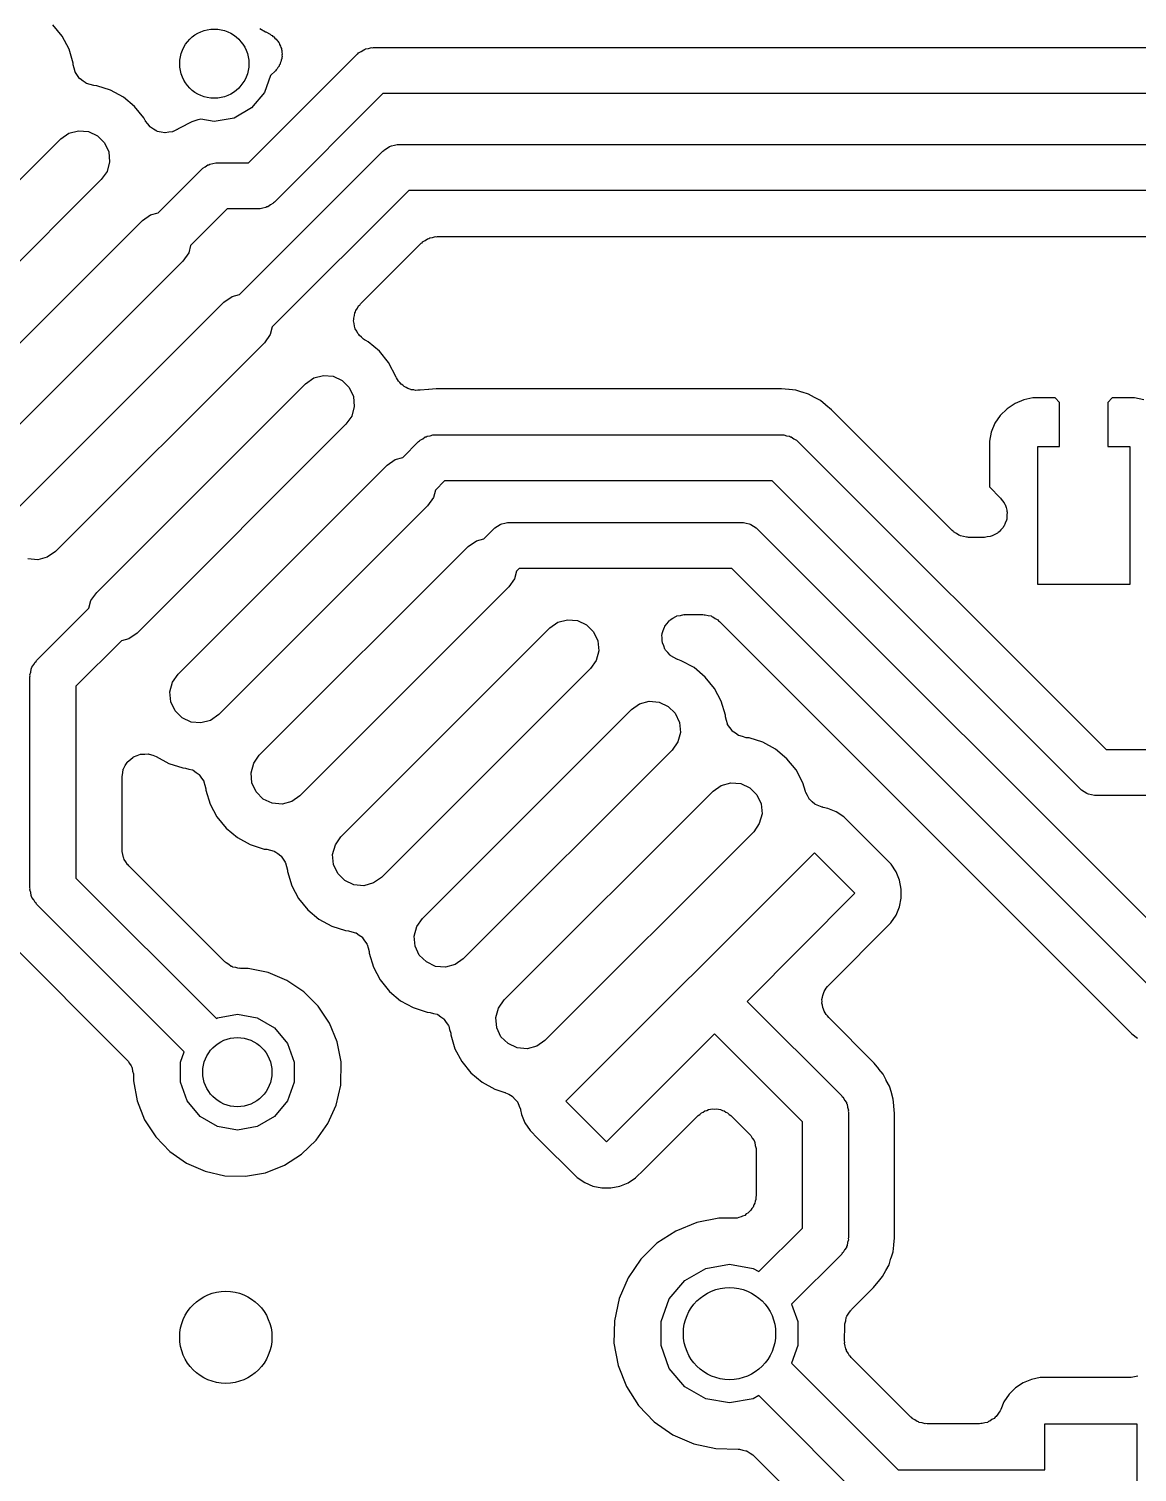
# Model space of a CAD drawing. Extents: x 69.6 to 139.6, y -158 to -61.
# Drawn here: x 110.35 to 115.15, y -103.51 to -97.25 of the extents above; entities that cross this region are included whole.
import ezdxf

# ---------------------------------------------------------------- set-up
doc = ezdxf.new("R2010")
doc.units = 0
doc.header["$MEASUREMENT"] = 0
doc.layers.add('BLACK', color=7, linetype='CONTINUOUS')

msp = doc.modelspace()

# ---------------------------------------------------------------- linework, layer by layer
at = {"layer": 'Black'}
for p, q in [((110.49, -97.2811), (110.45, -97.2319)), ((110.52, -97.337), (110.49, -97.2811)), ((111.347, -97.2481), (111.372, -97.2617)), ((111.372, -97.2617), (111.373, -97.262)), ((111.373, -97.262), (111.373, -97.2622)), ((111.373, -97.2622), (111.392, -97.2727)), ((111.392, -97.2727), (111.396, -97.2761)), ((111.396, -97.2761), (111.401, -97.2784)), ((111.401, -97.2784), (111.404, -97.2815)), ((111.404, -97.2815), (111.408, -97.2837)), ((111.408, -97.2837), (111.413, -97.2896)), ((111.413, -97.2896), (111.419, -97.2944)), ((111.419, -97.2944), (111.422, -97.2991)), ((110.538, -97.3976), (110.52, -97.337)), ((111.422, -97.2991), (111.426, -97.3029)), ((111.426, -97.3029), (111.428, -97.3069)), ((111.428, -97.3069), (111.431, -97.3103)), ((111.431, -97.3103), (111.433, -97.3175)), ((111.433, -97.3175), (111.437, -97.3241)), ((111.437, -97.3241), (111.438, -97.3295)), ((111.438, -97.3295), (111.441, -97.3344)), ((111.441, -97.3344), (111.441, -97.3388)), ((111.441, -97.3388), (111.443, -97.3429)), ((111.443, -97.3429), (111.443, -97.3506)), ((111.443, -97.3506), (111.444, -97.3582)), ((111.769, -97.3593), (111.773, -97.3568)), ((111.773, -97.3568), (111.776, -97.3534)), ((111.776, -97.3534), (111.787, -97.3469)), ((111.787, -97.3469), (111.798, -97.3394)), ((111.798, -97.3394), (111.802, -97.3382)), ((111.802, -97.3382), (111.806, -97.336)), ((111.806, -97.336), (111.819, -97.3338)), ((111.819, -97.3338), (111.831, -97.3304)), ((111.831, -97.3304), (111.836, -97.3308)), ((111.836, -97.3308), (111.84, -97.33)), ((111.84, -97.33), (124.939, -97.33)), ((110.538, -97.4047), (110.538, -97.3976)), ((110.543, -97.4201), (110.538, -97.4047)), ((110.546, -97.4357), (110.543, -97.4201)), ((111.299, -97.83), (111.769, -97.3593)), ((111.426, -97.4162), (111.422, -97.4229)), ((111.431, -97.4103), (111.426, -97.4162)), ((111.432, -97.4061), (111.431, -97.4103)), ((111.435, -97.4025), (111.432, -97.4061)), ((111.436, -97.3973), (111.435, -97.4025)), ((111.439, -97.3925), (111.436, -97.3973)), ((111.44, -97.3849), (111.439, -97.3925)), ((111.443, -97.3777), (111.44, -97.3849)), ((111.444, -97.3582), (111.443, -97.3636)), ((111.443, -97.3636), (111.444, -97.369)), ((111.444, -97.369), (111.443, -97.3732)), ((111.443, -97.3732), (111.443, -97.3777)), ((110.547, -97.4369), (110.546, -97.4357)), ((110.548, -97.4382), (110.547, -97.4369)), ((110.557, -97.4512), (110.548, -97.4382)), ((110.566, -97.4645), (110.557, -97.4512)), ((110.567, -97.4654), (110.566, -97.4645)), ((110.568, -97.4665), (110.567, -97.4654)), ((110.581, -97.4756), (110.568, -97.4665)), ((110.594, -97.4851), (110.581, -97.4756)), ((111.394, -97.4515), (111.367, -97.5255)), ((111.415, -97.431), (111.394, -97.4515)), ((111.418, -97.4265), (111.415, -97.431)), ((111.422, -97.4229), (111.418, -97.4265)), ((110.595, -97.4855), (110.594, -97.4851)), ((110.596, -97.4863), (110.595, -97.4855)), ((110.612, -97.4903), (110.596, -97.4863)), ((110.627, -97.4947), (110.612, -97.4903)), ((110.64, -97.4961), (110.627, -97.4947)), ((110.7, -97.515), (110.64, -97.4961)), ((110.756, -97.5453), (110.7, -97.515)), ((110.804, -97.5858), (110.756, -97.5453)), ((111.367, -97.5255), (111.311, -97.5922)), ((111.881, -97.53), (111.411, -98.0007)), ((124.98, -97.53), (111.881, -97.53)), ((110.844, -97.6349), (110.804, -97.5858)), ((111.311, -97.5922), (111.236, -97.6358)), ((110.85, -97.6469), (110.844, -97.6349)), ((110.851, -97.6479), (110.85, -97.6469)), ((110.851, -97.6491), (110.851, -97.6479)), ((110.862, -97.6616), (110.851, -97.6491)), ((110.872, -97.6744), (110.862, -97.6616)), ((111.025, -97.6663), (110.994, -97.6828)), ((111.026, -97.666), (111.025, -97.6663)), ((111.052, -97.6523), (111.026, -97.6658)), ((111.026, -97.6658), (111.026, -97.666)), ((111.079, -97.6443), (111.052, -97.6523)), ((111.08, -97.6441), (111.079, -97.6443)), ((111.091, -97.6406), (111.08, -97.644)), ((111.08, -97.644), (111.08, -97.6441)), ((111.15, -97.651), (111.091, -97.6406)), ((111.236, -97.6358), (111.15, -97.651)), ((109.578, -98.6326), (110.484, -97.7268)), ((110.484, -97.7268), (110.519, -97.702)), ((110.519, -97.702), (110.561, -97.6908)), ((110.561, -97.6908), (110.604, -97.6946)), ((110.604, -97.6946), (110.643, -97.7129)), ((110.643, -97.7129), (110.674, -97.7434)), ((110.873, -97.675), (110.872, -97.6744)), ((110.873, -97.676), (110.873, -97.675)), ((110.887, -97.6843), (110.873, -97.676)), ((110.901, -97.6929), (110.887, -97.6843)), ((110.902, -97.6932), (110.901, -97.6929)), ((110.903, -97.6938), (110.902, -97.6932)), ((110.919, -97.6968), (110.903, -97.6938)), ((110.935, -97.7002), (110.919, -97.6968)), ((110.936, -97.7001), (110.935, -97.7002)), ((110.937, -97.7003), (110.936, -97.7001)), ((110.953, -97.6977), (110.937, -97.7003)), ((110.969, -97.6955), (110.953, -97.6977)), ((110.97, -97.6949), (110.969, -97.6955)), ((110.972, -97.6947), (110.97, -97.6949)), ((110.986, -97.6869), (110.972, -97.6947)), ((110.988, -97.6859), (110.986, -97.6869)), ((110.99, -97.6851), (110.988, -97.6859)), ((110.992, -97.6841), (110.99, -97.6851)), ((110.994, -97.6828), (110.992, -97.6841)), ((110.674, -97.7434), (110.692, -97.7826)), ((110.692, -97.7826), (110.696, -97.8257)), ((111.26, -98.4009), (111.881, -97.7793)), ((111.881, -97.7793), (111.885, -97.7768)), ((111.885, -97.7768), (111.888, -97.7734)), ((111.888, -97.7734), (111.899, -97.7669)), ((111.899, -97.7669), (111.91, -97.7594)), ((111.91, -97.7594), (111.914, -97.7582)), ((111.914, -97.7582), (111.918, -97.756)), ((111.918, -97.756), (111.931, -97.7538)), ((111.931, -97.7538), (111.943, -97.7504)), ((111.943, -97.7504), (111.948, -97.7508)), ((111.948, -97.7508), (111.952, -97.75)), ((111.952, -97.75), (125.169, -97.75)), ((110.696, -97.8257), (110.685, -97.8674)), ((111.094, -97.8593), (111.097, -97.8568)), ((111.097, -97.8568), (111.1, -97.8534)), ((111.1, -97.8534), (111.111, -97.8469)), ((111.111, -97.8469), (111.122, -97.8394)), ((111.122, -97.8394), (111.126, -97.8382)), ((111.126, -97.8382), (111.13, -97.836)), ((111.13, -97.836), (111.143, -97.8338)), ((111.143, -97.8338), (111.156, -97.8304)), ((111.156, -97.8304), (111.16, -97.8308)), ((111.16, -97.8308), (111.164, -97.83)), ((111.164, -97.83), (111.299, -97.83)), ((110.66, -97.9028), (109.754, -98.8086)), ((110.685, -97.8674), (110.66, -97.9028)), ((110.906, -98.0471), (111.094, -97.8593)), ((111.993, -97.95), (111.401, -98.5423)), ((125.21, -97.95), (111.993, -97.95)), ((111.206, -98.03), (111.047, -98.1885)), ((111.34, -98.03), (111.206, -98.03)), ((111.344, -98.0292), (111.34, -98.03)), ((111.349, -98.0296), (111.344, -98.0292)), ((111.361, -98.0262), (111.349, -98.0296)), ((111.374, -98.024), (111.361, -98.0262)), ((111.378, -98.0218), (111.374, -98.024)), ((111.382, -98.0206), (111.378, -98.0218)), ((111.393, -98.0131), (111.382, -98.0206)), ((111.404, -98.0066), (111.393, -98.0131)), ((111.407, -98.0032), (111.404, -98.0066)), ((111.411, -98.0007), (111.407, -98.0032)), ((109.932, -98.9864), (110.838, -98.0806)), ((110.838, -98.0806), (110.873, -98.0559)), ((110.873, -98.0559), (110.906, -98.0471)), ((112.053, -98.1734), (112.065, -98.1669)), ((112.065, -98.1669), (112.075, -98.1594)), ((112.075, -98.1594), (112.08, -98.1582)), ((112.08, -98.1582), (112.084, -98.156)), ((112.084, -98.156), (112.096, -98.1538)), ((112.096, -98.1538), (112.109, -98.1504)), ((112.109, -98.1504), (112.113, -98.1508)), ((112.113, -98.1508), (112.118, -98.15)), ((112.118, -98.15), (125.205, -98.15)), ((111.039, -98.2212), (111.014, -98.2567)), ((111.047, -98.1885), (111.039, -98.2212)), ((111.784, -98.4425), (112.047, -98.1793)), ((112.047, -98.1793), (112.051, -98.1768)), ((112.051, -98.1768), (112.053, -98.1734)), ((111.014, -98.2567), (110.108, -99.1624)), ((111.192, -98.4345), (111.227, -98.4097)), ((111.227, -98.4097), (111.26, -98.4009)), ((110.286, -99.3402), (111.192, -98.4345)), ((111.758, -98.4931), (111.76, -98.4814)), ((111.76, -98.4814), (111.762, -98.4764)), ((111.762, -98.4764), (111.764, -98.471)), ((111.764, -98.471), (111.771, -98.4613)), ((111.771, -98.4613), (111.776, -98.4509)), ((111.776, -98.4509), (111.781, -98.4471)), ((111.781, -98.4471), (111.784, -98.4425)), ((111.401, -98.5423), (111.392, -98.5751)), ((111.754, -98.5157), (111.755, -98.5101)), ((111.757, -98.5273), (111.754, -98.5157)), ((111.755, -98.5045), (111.758, -98.4931)), ((111.755, -98.5101), (111.755, -98.5045)), ((111.758, -98.5391), (111.757, -98.5273)), ((111.76, -98.5442), (111.758, -98.5391)), ((111.761, -98.5497), (111.76, -98.5442)), ((111.392, -98.5751), (111.368, -98.6105)), ((111.768, -98.5599), (111.761, -98.5497)), ((111.773, -98.5706), (111.768, -98.5599)), ((111.777, -98.5746), (111.773, -98.5706)), ((111.779, -98.5794), (111.777, -98.5746)), ((111.789, -98.5868), (111.779, -98.5794)), ((111.797, -98.5952), (111.789, -98.5868)), ((111.802, -98.5975), (111.797, -98.5952)), ((111.807, -98.6011), (111.802, -98.5975)), ((111.817, -98.6068), (111.807, -98.6011)), ((111.866, -98.6472), (111.817, -98.6068)), ((111.368, -98.6105), (110.462, -99.5162)), ((111.905, -98.6964), (111.866, -98.6472)), ((111.939, -98.7594), (111.905, -98.6964)), ((110.64, -99.694), (111.545, -98.7883)), ((111.545, -98.7883), (111.581, -98.7635)), ((111.581, -98.7635), (111.623, -98.7523)), ((111.623, -98.7523), (111.666, -98.7561)), ((111.666, -98.7561), (111.705, -98.7743)), ((111.705, -98.7743), (111.735, -98.8049)), ((111.94, -98.7627), (111.939, -98.7594)), ((111.945, -98.7696), (111.94, -98.7627)), ((111.949, -98.7773), (111.945, -98.7696)), ((111.955, -98.7834), (111.949, -98.7773)), ((111.96, -98.7906), (111.955, -98.7834)), ((111.968, -98.7953), (111.96, -98.7906)), ((111.974, -98.8012), (111.968, -98.7953)), ((111.735, -98.8049), (111.754, -98.8441)), ((111.754, -98.8441), (111.757, -98.8871)), ((111.982, -98.8047), (111.974, -98.8012)), ((111.989, -98.8096), (111.982, -98.8047)), ((111.998, -98.8116), (111.989, -98.8096)), ((112.002, -98.8134), (111.998, -98.8116)), ((112.004, -98.8145), (112.002, -98.8134)), ((112.005, -98.8145), (112.004, -98.8145)), ((112.006, -98.815), (112.005, -98.8145)), ((112.015, -98.8155), (112.006, -98.815)), ((112.023, -98.8176), (112.015, -98.8155)), ((112.032, -98.8166), (112.023, -98.8176)), ((112.039, -98.8171), (112.032, -98.8166)), ((112.04, -98.817), (112.039, -98.8171)), ((112.041, -98.817), (112.04, -98.8171)), ((112.04, -98.8171), (112.04, -98.817)), ((112.043, -98.8163), (112.041, -98.8169)), ((112.041, -98.8169), (112.041, -98.817)), ((112.079, -98.8132), (112.043, -98.8163)), ((112.08, -98.8131), (112.079, -98.8131)), ((112.079, -98.8131), (112.079, -98.8132)), ((112.112, -98.81), (112.08, -98.8131)), ((113.61, -98.81), (112.112, -98.81)), ((113.641, -98.8135), (113.61, -98.81)), ((113.642, -98.8135), (113.641, -98.8135)), ((113.642, -98.8136), (113.642, -98.8135)), ((113.671, -98.8165), (113.642, -98.8136)), ((113.698, -98.8252), (113.671, -98.8165)), ((113.699, -98.8253), (113.698, -98.8252)), ((113.699, -98.8256), (113.699, -98.8253)), ((113.727, -98.8339), (113.699, -98.8256)), ((113.752, -98.8478), (113.727, -98.8339)), ((113.752, -98.8479), (113.752, -98.8478)), ((113.753, -98.8483), (113.752, -98.8479)), ((113.778, -98.8618), (113.753, -98.8483)), ((114.66, -98.8583), (114.622, -98.874)), ((114.7, -98.8503), (114.66, -98.8583)), ((114.796, -98.8503), (114.7, -98.8503)), ((114.815, -98.8692), (114.796, -98.8503)), ((115.044, -98.8503), (115.025, -98.8692)), ((115.14, -98.8503), (115.044, -98.8503)), ((115.181, -98.8583), (115.14, -98.8503)), ((111.757, -98.8871), (111.746, -98.9289)), ((113.8, -98.8803), (113.778, -98.8618)), ((113.8, -98.8805), (113.8, -98.8803)), ((113.801, -98.881), (113.8, -98.8805)), ((113.826, -98.9013), (113.801, -98.881)), ((114.35, -99.4257), (113.826, -98.9013)), ((114.588, -98.8968), (114.558, -98.9258)), ((114.622, -98.874), (114.588, -98.8968)), ((114.815, -99.0603), (114.815, -98.8692)), ((115.025, -98.8692), (115.025, -99.0603)), ((111.721, -98.9643), (110.816, -99.87)), ((111.746, -98.9289), (111.721, -98.9643)), ((114.535, -98.9599), (114.519, -98.9979)), ((114.558, -98.9258), (114.535, -98.9599)), ((111.967, -99.1087), (112.036, -99.0393)), ((112.036, -99.0393), (112.04, -99.0368)), ((112.04, -99.0368), (112.043, -99.0334)), ((112.043, -99.0334), (112.054, -99.0269)), ((112.054, -99.0269), (112.065, -99.0194)), ((112.065, -99.0194), (112.069, -99.0182)), ((112.069, -99.0182), (112.073, -99.016)), ((112.073, -99.016), (112.086, -99.0138)), ((112.086, -99.0138), (112.098, -99.0104)), ((112.098, -99.0104), (112.103, -99.0108)), ((112.103, -99.0108), (112.107, -99.01)), ((112.107, -99.01), (113.61, -99.01)), ((113.61, -99.01), (113.614, -99.0108)), ((113.614, -99.0108), (113.619, -99.0104)), ((113.619, -99.0104), (113.631, -99.0138)), ((113.631, -99.0138), (113.644, -99.016)), ((113.644, -99.016), (113.648, -99.0182)), ((113.648, -99.0182), (113.652, -99.0194)), ((113.652, -99.0194), (113.663, -99.0269)), ((113.663, -99.0269), (113.674, -99.0334)), ((113.674, -99.0334), (113.677, -99.0368)), ((113.677, -99.0368), (113.681, -99.0393)), ((113.681, -99.0393), (115.017, -100.375)), ((114.519, -98.9979), (114.511, -99.0382)), ((114.511, -99.0382), (114.511, -99.0888)), ((111.935, -99.1173), (111.967, -99.1087)), ((114.511, -99.0888), (114.511, -99.236)), ((114.721, -99.6597), (114.721, -99.0603)), ((114.721, -99.0603), (114.815, -99.0603)), ((115.025, -99.0603), (115.12, -99.0603)), ((115.12, -99.0603), (115.12, -99.6597)), ((110.993, -100.048), (111.899, -99.1421)), ((111.899, -99.1421), (111.935, -99.1173)), ((112.148, -99.21), (112.109, -99.2495)), ((113.569, -99.21), (112.148, -99.21)), ((114.905, -100.546), (113.569, -99.21)), ((114.511, -99.236), (114.559, -99.2843)), ((112.1, -99.2827), (112.075, -99.3181)), ((112.109, -99.2495), (112.1, -99.2827)), ((114.559, -99.2843), (114.567, -99.295)), ((114.567, -99.295), (114.575, -99.305)), ((112.075, -99.3181), (111.169, -100.224)), ((114.575, -99.305), (114.577, -99.3091)), ((114.577, -99.3091), (114.579, -99.3127)), ((114.579, -99.3127), (114.583, -99.3254)), ((114.583, -99.3254), (114.587, -99.3376)), ((114.587, -99.3376), (114.587, -99.342)), ((114.587, -99.342), (114.588, -99.3463)), ((114.588, -99.3463), (114.587, -99.3593)), ((114.587, -99.3593), (114.587, -99.3724)), ((112.319, -99.4607), (112.36, -99.4193)), ((112.36, -99.4193), (112.364, -99.4168)), ((112.364, -99.4168), (112.367, -99.4134)), ((112.367, -99.4134), (112.378, -99.4069)), ((112.378, -99.4069), (112.389, -99.3994)), ((112.389, -99.3994), (112.393, -99.3982)), ((112.393, -99.3982), (112.397, -99.396)), ((112.397, -99.396), (112.41, -99.3938)), ((112.41, -99.3938), (112.422, -99.3904)), ((112.422, -99.3904), (112.427, -99.3908)), ((112.427, -99.3908), (112.431, -99.39)), ((112.431, -99.39), (113.435, -99.39)), ((113.435, -99.39), (113.439, -99.3908)), ((113.439, -99.3908), (113.444, -99.3904)), ((113.444, -99.3904), (113.456, -99.3938)), ((113.456, -99.3938), (113.469, -99.396)), ((113.469, -99.396), (113.473, -99.3982)), ((113.473, -99.3982), (113.477, -99.3994)), ((113.477, -99.3994), (113.488, -99.4069)), ((113.488, -99.4069), (113.499, -99.4134)), ((113.499, -99.4134), (113.502, -99.4168)), ((113.502, -99.4168), (113.506, -99.4193)), ((113.506, -99.4193), (115.386, -101.3)), ((114.561, -99.4216), (114.553, -99.4316)), ((114.57, -99.4124), (114.561, -99.4216)), ((114.572, -99.4084), (114.57, -99.4124)), ((114.575, -99.405), (114.572, -99.4084)), ((114.58, -99.3927), (114.575, -99.405)), ((114.585, -99.3809), (114.58, -99.3927)), ((114.586, -99.3765), (114.585, -99.3809)), ((114.587, -99.3724), (114.586, -99.3765)), ((112.251, -99.4941), (112.287, -99.4693)), ((112.287, -99.4693), (112.319, -99.4607)), ((114.354, -99.4282), (114.35, -99.4257)), ((114.356, -99.4316), (114.354, -99.4282)), ((114.368, -99.4381), (114.356, -99.4316)), ((114.378, -99.4456), (114.368, -99.4381)), ((114.383, -99.4468), (114.378, -99.4456)), ((114.386, -99.449), (114.383, -99.4468)), ((114.399, -99.4512), (114.386, -99.449)), ((114.412, -99.4546), (114.399, -99.4512)), ((114.416, -99.4542), (114.412, -99.4546)), ((114.421, -99.455), (114.416, -99.4542)), ((114.489, -99.455), (114.421, -99.455)), ((114.501, -99.4527), (114.489, -99.455)), ((114.514, -99.4516), (114.501, -99.4527)), ((114.518, -99.4497), (114.514, -99.4516)), ((114.523, -99.449), (114.518, -99.4497)), ((114.534, -99.4424), (114.523, -99.449)), ((114.546, -99.4369), (114.534, -99.4424)), ((114.549, -99.4338), (114.546, -99.4369)), ((114.553, -99.4316), (114.549, -99.4338)), ((110.385, -99.5522), (110.342, -99.5484)), ((110.426, -99.541), (110.385, -99.5522)), ((110.462, -99.5162), (110.426, -99.541)), ((111.345, -100.4), (112.251, -99.4941)), ((112.461, -99.6015), (112.452, -99.6347)), ((112.472, -99.59), (112.461, -99.6015)), ((113.394, -99.59), (112.472, -99.59)), ((115.274, -101.471), (113.394, -99.59)), ((112.427, -99.6701), (111.521, -100.576)), ((112.452, -99.6347), (112.427, -99.6701)), ((115.12, -99.6597), (114.721, -99.6597)), ((110.606, -99.7627), (110.615, -99.7294)), ((110.615, -99.7294), (110.64, -99.694)), ((110.379, -99.9893), (110.606, -99.7627)), ((113.139, -99.8058), (113.152, -99.7977)), ((113.152, -99.7977), (113.154, -99.7972)), ((113.154, -99.7972), (113.156, -99.796)), ((113.156, -99.796), (113.171, -99.7934)), ((113.171, -99.7934), (113.186, -99.7901)), ((113.186, -99.7901), (113.188, -99.7904)), ((113.188, -99.7904), (113.19, -99.79)), ((113.19, -99.79), (113.269, -99.79)), ((113.269, -99.79), (113.274, -99.7908)), ((113.274, -99.7908), (113.278, -99.7904)), ((113.278, -99.7904), (113.291, -99.7938)), ((113.291, -99.7938), (113.304, -99.796)), ((113.304, -99.796), (113.307, -99.7982)), ((113.307, -99.7982), (113.312, -99.7994)), ((113.312, -99.7994), (113.322, -99.8069)), ((111.699, -100.754), (112.605, -99.848)), ((112.605, -99.848), (112.64, -99.8232)), ((112.64, -99.8232), (112.682, -99.812)), ((112.682, -99.812), (112.725, -99.8157)), ((112.725, -99.8157), (112.764, -99.834)), ((112.764, -99.834), (112.795, -99.8646)), ((113.092, -99.8726), (113.097, -99.8584)), ((113.097, -99.8584), (113.102, -99.844)), ((113.102, -99.844), (113.103, -99.8422)), ((113.103, -99.8422), (113.104, -99.84)), ((113.104, -99.84), (113.113, -99.8284)), ((113.113, -99.8284), (113.123, -99.8164)), ((113.123, -99.8164), (113.125, -99.8152)), ((113.125, -99.8152), (113.126, -99.8134)), ((113.126, -99.8134), (113.139, -99.8058)), ((113.322, -99.8069), (113.334, -99.8134)), ((113.334, -99.8134), (113.336, -99.8168)), ((113.336, -99.8168), (113.34, -99.8193)), ((113.34, -99.8193), (115.129, -101.609)), ((110.748, -99.9035), (110.55, -100.101)), ((110.78, -99.8948), (110.748, -99.9035)), ((110.816, -99.87), (110.78, -99.8948)), ((112.795, -99.8646), (112.813, -99.9038)), ((112.813, -99.9038), (112.817, -99.9468)), ((113.091, -99.8771), (113.092, -99.8749)), ((113.092, -99.8922), (113.091, -99.8771)), ((113.092, -99.8749), (113.092, -99.8726)), ((113.092, -99.9074), (113.092, -99.8922)), ((113.093, -99.9095), (113.092, -99.9074)), ((113.093, -99.9118), (113.093, -99.9095)), ((113.099, -99.9258), (113.093, -99.9118)), ((112.817, -99.9468), (112.806, -99.9886)), ((113.104, -99.94), (113.099, -99.9258)), ((113.105, -99.9418), (113.104, -99.94)), ((113.106, -99.9439), (113.105, -99.9418)), ((113.116, -99.955), (113.106, -99.9439)), ((113.126, -99.9666), (113.116, -99.955)), ((113.128, -99.9678), (113.126, -99.9666)), ((113.13, -99.9694), (113.128, -99.9678)), ((113.143, -99.9764), (113.13, -99.9694)), ((113.156, -99.984), (113.143, -99.9764)), ((113.158, -99.9844), (113.156, -99.984)), ((113.16, -99.9854), (113.158, -99.9844)), ((113.175, -99.99), (113.16, -99.9854)), ((110.35, -100.051), (110.354, -100.039)), ((110.354, -100.039), (110.356, -100.026)), ((110.356, -100.026), (110.358, -100.022)), ((110.358, -100.022), (110.359, -100.018)), ((110.359, -100.018), (110.367, -100.007)), ((110.367, -100.007), (110.373, -99.9957)), ((110.373, -99.9957), (110.377, -99.9929)), ((110.377, -99.9929), (110.379, -99.9893)), ((110.969, -100.083), (110.993, -100.048)), ((112.781, -100.024), (111.875, -100.93)), ((112.806, -99.9886), (112.781, -100.024)), ((113.231, -100.02), (113.175, -99.99)), ((113.279, -100.061), (113.231, -100.02)), ((110.351, -100.056), (110.35, -100.051)), ((110.35, -100.06), (110.351, -100.056)), ((110.35, -100.975), (110.35, -100.06)), ((110.55, -100.101), (110.55, -100.934)), ((110.957, -100.125), (110.969, -100.083)), ((113.319, -100.11), (113.279, -100.061)), ((113.348, -100.166), (113.319, -100.11)), ((110.961, -100.168), (110.957, -100.125)), ((110.98, -100.207), (110.961, -100.168)), ((112.994, -100.177), (113.036, -100.166)), ((113.036, -100.166), (113.079, -100.17)), ((113.079, -100.17), (113.118, -100.188)), ((113.366, -100.226), (113.348, -100.166)), ((111.01, -100.238), (110.98, -100.207)), ((111.169, -100.224), (111.134, -100.249)), ((112.053, -101.108), (112.959, -100.202)), ((112.959, -100.202), (112.994, -100.177)), ((113.118, -100.188), (113.149, -100.218)), ((113.149, -100.218), (113.167, -100.258)), ((113.367, -100.234), (113.366, -100.226)), ((113.371, -100.249), (113.367, -100.234)), ((111.049, -100.256), (111.01, -100.238)), ((111.092, -100.26), (111.049, -100.256)), ((111.134, -100.249), (111.092, -100.26)), ((113.167, -100.258), (113.171, -100.301)), ((113.375, -100.264), (113.371, -100.249)), ((113.376, -100.266), (113.375, -100.264)), ((113.376, -100.267), (113.376, -100.266)), ((113.386, -100.28), (113.376, -100.267)), ((113.395, -100.293), (113.386, -100.28)), ((113.396, -100.294), (113.395, -100.293)), ((113.396, -100.295), (113.396, -100.294)), ((113.41, -100.304), (113.396, -100.295)), ((113.16, -100.342), (113.135, -100.378)), ((113.171, -100.301), (113.16, -100.342)), ((113.423, -100.314), (113.41, -100.304)), ((113.424, -100.314), (113.423, -100.314)), ((113.425, -100.315), (113.424, -100.314)), ((113.441, -100.319), (113.425, -100.315)), ((113.456, -100.324), (113.441, -100.319)), ((113.469, -100.325), (113.456, -100.324)), ((113.529, -100.344), (113.469, -100.325)), ((113.584, -100.374), (113.529, -100.344)), ((110.773, -100.429), (110.786, -100.419)), ((110.786, -100.419), (110.798, -100.408)), ((110.798, -100.408), (110.799, -100.407)), ((110.799, -100.407), (110.8, -100.407)), ((110.8, -100.407), (110.815, -100.401)), ((110.815, -100.401), (110.83, -100.395)), ((110.83, -100.395), (110.831, -100.395)), ((110.831, -100.395), (110.833, -100.395)), ((110.833, -100.395), (110.849, -100.395)), ((110.849, -100.395), (110.865, -100.394)), ((110.865, -100.394), (110.866, -100.395)), ((110.866, -100.395), (110.867, -100.395)), ((110.867, -100.395), (110.883, -100.4)), ((110.883, -100.4), (110.898, -100.405)), ((110.898, -100.405), (110.953, -100.436)), ((111.321, -100.435), (111.345, -100.4)), ((113.135, -100.378), (112.229, -101.284)), ((113.633, -100.415), (113.584, -100.374)), ((113.673, -100.464), (113.633, -100.415)), ((115.017, -100.375), (115.376, -100.375)), ((110.75, -100.493), (110.753, -100.477)), ((110.753, -100.477), (110.755, -100.461)), ((110.755, -100.461), (110.756, -100.46)), ((110.756, -100.459), (110.764, -100.445)), ((110.756, -100.46), (110.756, -100.459)), ((110.764, -100.445), (110.772, -100.431)), ((110.772, -100.431), (110.773, -100.43)), ((110.773, -100.43), (110.773, -100.429)), ((110.953, -100.436), (111.014, -100.455)), ((111.014, -100.455), (111.025, -100.456)), ((111.025, -100.456), (111.04, -100.46)), ((111.04, -100.46), (111.055, -100.464)), ((111.055, -100.464), (111.057, -100.465)), ((111.057, -100.465), (111.058, -100.465)), ((111.058, -100.465), (111.071, -100.475)), ((111.071, -100.475), (111.084, -100.484)), ((111.084, -100.484), (111.085, -100.485)), ((111.085, -100.485), (111.086, -100.486)), ((111.086, -100.486), (111.095, -100.499)), ((111.31, -100.477), (111.321, -100.435)), ((111.313, -100.52), (111.31, -100.477)), ((113.702, -100.52), (113.673, -100.464)), ((110.75, -100.809), (110.75, -100.493)), ((111.095, -100.499), (111.104, -100.512)), ((111.104, -100.512), (111.105, -100.514)), ((111.105, -100.514), (111.105, -100.515)), ((111.105, -100.515), (111.109, -100.53)), ((111.109, -100.53), (111.113, -100.546)), ((111.113, -100.546), (111.114, -100.551)), ((111.332, -100.559), (111.313, -100.52)), ((113.313, -100.556), (113.348, -100.531)), ((113.348, -100.531), (113.39, -100.52)), ((113.39, -100.52), (113.433, -100.523)), ((113.433, -100.523), (113.472, -100.542)), ((113.472, -100.542), (113.503, -100.572)), ((113.714, -100.557), (113.702, -100.52)), ((114.908, -100.549), (114.905, -100.546)), ((114.911, -100.552), (114.908, -100.549)), ((111.114, -100.551), (111.132, -100.612)), ((111.132, -100.612), (111.161, -100.668)), ((111.362, -100.59), (111.332, -100.559)), ((111.401, -100.608), (111.362, -100.59)), ((111.444, -100.612), (111.401, -100.608)), ((111.486, -100.601), (111.444, -100.612)), ((111.521, -100.576), (111.486, -100.601)), ((112.407, -101.461), (113.313, -100.556)), ((113.503, -100.572), (113.521, -100.611)), ((113.521, -100.611), (113.525, -100.654)), ((113.714, -100.559), (113.714, -100.557)), ((113.715, -100.561), (113.714, -100.559)), ((113.722, -100.575), (113.715, -100.561)), ((113.729, -100.589), (113.722, -100.575)), ((113.73, -100.59), (113.729, -100.589)), ((113.731, -100.591), (113.73, -100.59)), ((113.743, -100.602), (113.731, -100.591)), ((113.754, -100.612), (113.743, -100.602)), ((113.756, -100.613), (113.754, -100.612)), ((113.757, -100.614), (113.756, -100.613)), ((114.922, -100.559), (114.911, -100.552)), ((114.933, -100.566), (114.922, -100.559)), ((114.937, -100.567), (114.933, -100.566)), ((114.941, -100.569), (114.937, -100.567)), ((114.954, -100.572), (114.941, -100.569)), ((114.967, -100.575), (114.954, -100.572)), ((114.971, -100.575), (114.967, -100.575)), ((114.975, -100.575), (114.971, -100.575)), ((115.376, -100.575), (114.975, -100.575)), ((111.161, -100.668), (111.201, -100.717)), ((113.525, -100.654), (113.513, -100.696)), ((113.772, -100.62), (113.757, -100.614)), ((113.786, -100.626), (113.772, -100.62)), ((113.788, -100.626), (113.786, -100.626)), ((113.79, -100.627), (113.788, -100.626)), ((113.811, -100.631), (113.79, -100.627)), ((113.847, -100.646), (113.811, -100.631)), ((113.88, -100.668), (113.847, -100.646)), ((114.05, -100.838), (113.88, -100.668)), ((111.201, -100.717), (111.25, -100.757)), ((113.489, -100.732), (112.583, -101.637)), ((113.513, -100.696), (113.489, -100.732)), ((111.25, -100.757), (111.305, -100.788)), ((111.305, -100.788), (111.366, -100.807)), ((111.663, -100.831), (111.675, -100.789)), ((111.675, -100.789), (111.699, -100.754)), ((110.751, -100.814), (110.75, -100.809)), ((110.75, -100.818), (110.751, -100.814)), ((110.754, -100.831), (110.75, -100.818)), ((110.756, -100.844), (110.754, -100.831)), ((110.758, -100.847), (110.756, -100.844)), ((110.759, -100.852), (110.758, -100.847)), ((110.767, -100.862), (110.759, -100.852)), ((110.773, -100.874), (110.767, -100.862)), ((111.366, -100.807), (111.378, -100.808)), ((111.378, -100.808), (111.394, -100.812)), ((111.394, -100.812), (111.409, -100.816)), ((111.409, -100.816), (111.41, -100.817)), ((111.41, -100.817), (111.412, -100.818)), ((111.412, -100.818), (111.425, -100.827)), ((111.425, -100.827), (111.438, -100.836)), ((111.438, -100.836), (111.439, -100.837)), ((111.439, -100.837), (111.44, -100.838)), ((111.44, -100.838), (111.449, -100.851)), ((111.449, -100.851), (111.458, -100.864)), ((111.667, -100.874), (111.663, -100.831)), ((112.675, -101.901), (113.752, -100.823)), ((113.752, -100.823), (113.928, -100.999)), ((114.085, -100.873), (114.05, -100.838)), ((110.777, -100.876), (110.773, -100.874)), ((110.779, -100.88), (110.777, -100.876)), ((111.195, -101.296), (110.779, -100.88)), ((111.458, -100.864), (111.458, -100.866)), ((111.458, -100.866), (111.459, -100.867)), ((111.459, -100.867), (111.463, -100.883)), ((111.463, -100.883), (111.467, -100.898)), ((111.467, -100.898), (111.468, -100.905)), ((111.468, -100.905), (111.486, -100.966)), ((111.685, -100.913), (111.667, -100.874)), ((111.716, -100.944), (111.685, -100.913)), ((114.106, -100.906), (114.085, -100.873)), ((114.121, -100.942), (114.106, -100.906)), ((110.351, -100.979), (110.35, -100.975)), ((110.35, -100.984), (110.351, -100.979)), ((110.354, -100.996), (110.35, -100.984)), ((110.55, -100.934), (111.159, -101.542)), ((111.486, -100.966), (111.515, -101.022)), ((111.755, -100.962), (111.716, -100.944)), ((111.798, -100.966), (111.755, -100.962)), ((111.84, -100.954), (111.798, -100.966)), ((111.875, -100.93), (111.84, -100.954)), ((114.129, -100.981), (114.121, -100.942)), ((114.128, -101.02), (114.129, -100.981)), ((110.356, -101.009), (110.354, -100.996)), ((110.358, -101.013), (110.356, -101.009)), ((110.359, -101.017), (110.358, -101.013)), ((110.367, -101.028), (110.359, -101.017)), ((110.373, -101.039), (110.367, -101.028)), ((110.377, -101.042), (110.373, -101.039)), ((110.379, -101.046), (110.377, -101.042)), ((111.019, -101.686), (110.379, -101.046)), ((111.515, -101.022), (111.555, -101.071)), ((113.928, -100.999), (113.46, -101.468)), ((114.121, -101.058), (114.128, -101.02)), ((111.555, -101.071), (111.604, -101.111)), ((111.604, -101.111), (111.659, -101.141)), ((112.028, -101.143), (112.053, -101.108)), ((114.084, -101.127), (114.106, -101.094)), ((114.106, -101.094), (114.121, -101.058)), ((111.659, -101.141), (111.719, -101.16)), ((111.719, -101.16), (111.732, -101.162)), ((111.732, -101.162), (111.747, -101.166)), ((111.747, -101.166), (111.763, -101.17)), ((111.763, -101.17), (111.764, -101.171)), ((111.764, -101.171), (111.765, -101.171)), ((111.765, -101.171), (111.778, -101.181)), ((112.017, -101.185), (112.028, -101.143)), ((113.814, -101.397), (114.084, -101.127)), ((110.238, -101.187), (110.77, -101.72)), ((111.778, -101.181), (111.792, -101.19)), ((111.792, -101.19), (111.792, -101.191)), ((111.792, -101.191), (111.793, -101.192)), ((111.793, -101.192), (111.802, -101.205)), ((111.802, -101.205), (111.812, -101.218)), ((111.812, -101.218), (111.812, -101.22)), ((111.812, -101.22), (111.813, -101.221)), ((111.813, -101.221), (111.817, -101.236)), ((111.817, -101.236), (111.821, -101.252)), ((112.021, -101.228), (112.017, -101.185)), ((112.039, -101.267), (112.021, -101.228)), ((111.198, -101.298), (111.195, -101.296)), ((111.201, -101.301), (111.198, -101.298)), ((111.213, -101.308), (111.201, -101.301)), ((111.821, -101.252), (111.822, -101.259)), ((111.822, -101.259), (111.84, -101.32)), ((112.07, -101.297), (112.039, -101.267)), ((112.109, -101.316), (112.07, -101.297)), ((112.229, -101.284), (112.194, -101.308)), ((111.223, -101.316), (111.213, -101.308)), ((111.227, -101.317), (111.223, -101.316)), ((111.231, -101.319), (111.227, -101.317)), ((111.244, -101.321), (111.231, -101.319)), ((111.257, -101.325), (111.244, -101.321)), ((111.261, -101.324), (111.257, -101.325)), ((111.265, -101.325), (111.261, -101.324)), ((111.297, -101.325), (111.265, -101.325)), ((111.384, -101.343), (111.297, -101.325)), ((111.465, -101.377), (111.384, -101.343)), ((111.84, -101.32), (111.869, -101.375)), ((112.152, -101.32), (112.109, -101.316)), ((112.194, -101.308), (112.152, -101.32)), ((111.538, -101.427), (111.465, -101.377)), ((111.6, -101.489), (111.538, -101.427)), ((111.869, -101.375), (111.909, -101.425)), ((111.909, -101.425), (111.957, -101.465)), ((113.792, -101.434), (113.794, -101.425)), ((113.794, -101.425), (113.799, -101.418)), ((113.799, -101.418), (113.803, -101.41)), ((113.803, -101.41), (113.809, -101.404)), ((113.809, -101.404), (113.814, -101.397)), ((111.649, -101.563), (111.6, -101.489)), ((111.957, -101.465), (112.013, -101.495)), ((112.382, -101.497), (112.407, -101.461)), ((113.46, -101.468), (113.871, -101.878)), ((113.785, -101.459), (113.787, -101.45)), ((113.786, -101.468), (113.785, -101.459)), ((113.785, -101.476), (113.786, -101.468)), ((113.787, -101.485), (113.785, -101.476)), ((113.787, -101.45), (113.788, -101.442)), ((113.788, -101.494), (113.787, -101.485)), ((113.788, -101.442), (113.792, -101.434)), ((111.159, -101.542), (111.164, -101.539)), ((111.164, -101.539), (111.25, -101.524)), ((111.25, -101.524), (111.336, -101.539)), ((111.336, -101.539), (111.411, -101.583)), ((112.013, -101.495), (112.073, -101.514)), ((112.073, -101.514), (112.086, -101.516)), ((112.086, -101.516), (112.101, -101.52)), ((112.101, -101.52), (112.117, -101.524)), ((112.117, -101.524), (112.118, -101.525)), ((112.118, -101.525), (112.119, -101.525)), ((112.119, -101.525), (112.132, -101.535)), ((112.132, -101.535), (112.145, -101.544)), ((112.145, -101.544), (112.146, -101.545)), ((112.146, -101.545), (112.147, -101.546)), ((112.147, -101.546), (112.156, -101.559)), ((112.371, -101.538), (112.382, -101.497)), ((112.375, -101.582), (112.371, -101.538)), ((113.792, -101.501), (113.788, -101.494)), ((113.794, -101.51), (113.792, -101.501)), ((113.799, -101.517), (113.794, -101.51)), ((113.803, -101.525), (113.799, -101.517)), ((113.809, -101.531), (113.803, -101.525)), ((113.814, -101.538), (113.809, -101.531)), ((114.012, -101.736), (113.814, -101.538)), ((111.411, -101.583), (111.467, -101.65)), ((111.683, -101.644), (111.649, -101.563)), ((112.156, -101.559), (112.165, -101.572)), ((112.165, -101.572), (112.166, -101.573)), ((112.166, -101.573), (112.167, -101.575)), ((112.167, -101.575), (112.17, -101.59)), ((112.17, -101.59), (112.175, -101.606)), ((112.175, -101.606), (112.175, -101.613)), ((112.175, -101.613), (112.193, -101.673)), ((112.393, -101.621), (112.375, -101.582)), ((113.319, -101.609), (112.851, -102.077)), ((113.7, -101.99), (113.319, -101.609)), ((115.129, -101.609), (115.153, -101.628)), ((111.467, -101.65), (111.497, -101.731)), ((111.7, -101.73), (111.683, -101.644)), ((112.193, -101.673), (112.223, -101.729)), ((112.424, -101.651), (112.393, -101.621)), ((112.463, -101.67), (112.424, -101.651)), ((112.506, -101.673), (112.463, -101.67)), ((112.548, -101.662), (112.506, -101.673)), ((112.583, -101.637), (112.548, -101.662)), ((110.77, -101.72), (110.773, -101.724)), ((110.773, -101.724), (110.777, -101.727)), ((110.777, -101.727), (110.783, -101.738)), ((110.783, -101.738), (110.79, -101.748)), ((111.003, -101.731), (111.019, -101.686)), ((111.003, -101.819), (111.003, -101.731)), ((111.497, -101.731), (111.497, -101.819)), ((111.698, -101.832), (111.7, -101.73)), ((112.223, -101.729), (112.263, -101.778)), ((114.032, -101.761), (114.012, -101.736)), ((110.79, -101.748), (110.792, -101.753)), ((110.792, -101.753), (110.794, -101.758)), ((110.794, -101.758), (110.796, -101.77)), ((110.796, -101.77), (110.799, -101.782)), ((110.799, -101.782), (110.799, -101.787)), ((110.799, -101.787), (110.8, -101.792)), ((110.8, -101.792), (110.799, -101.813)), ((112.263, -101.778), (112.311, -101.819)), ((114.032, -101.762), (114.032, -101.761)), ((114.032, -101.761), (114.032, -101.761)), ((114.05, -101.784), (114.032, -101.762)), ((114.064, -101.81), (114.05, -101.784)), ((110.799, -101.813), (110.815, -101.9)), ((111.033, -101.9), (111.003, -101.819)), ((111.497, -101.819), (111.467, -101.9)), ((111.679, -101.918), (111.698, -101.832)), ((112.311, -101.819), (112.367, -101.849)), ((112.367, -101.849), (112.41, -101.863)), ((112.41, -101.863), (112.411, -101.863)), ((112.411, -101.863), (112.413, -101.864)), ((112.413, -101.864), (112.427, -101.871)), ((114.064, -101.811), (114.064, -101.81)), ((114.064, -101.81), (114.064, -101.81)), ((114.078, -101.836), (114.064, -101.811)), ((114.086, -101.863), (114.078, -101.836)), ((114.086, -101.864), (114.086, -101.863)), ((114.094, -101.892), (114.086, -101.864)), ((114.086, -101.864), (114.086, -101.864)), ((110.815, -101.9), (110.848, -101.982)), ((111.089, -101.967), (111.033, -101.9)), ((111.467, -101.9), (111.411, -101.967)), ((111.643, -101.998), (111.679, -101.918)), ((112.427, -101.871), (112.441, -101.879)), ((112.441, -101.879), (112.442, -101.88)), ((112.442, -101.88), (112.443, -101.88)), ((112.443, -101.88), (112.454, -101.893)), ((112.454, -101.893), (112.465, -101.904)), ((112.465, -101.904), (112.465, -101.906)), ((112.465, -101.906), (112.466, -101.907)), ((112.466, -101.907), (112.472, -101.922)), ((112.472, -101.922), (112.478, -101.936)), ((112.851, -102.077), (112.675, -101.901)), ((113.871, -101.878), (113.873, -101.882)), ((113.873, -101.882), (113.877, -101.884)), ((113.877, -101.884), (113.883, -101.896)), ((113.883, -101.896), (113.891, -101.906)), ((113.891, -101.906), (113.892, -101.911)), ((113.892, -101.911), (113.894, -101.914)), ((113.894, -101.914), (113.896, -101.927)), ((113.896, -101.927), (113.9, -101.94)), ((114.097, -101.92), (114.094, -101.892)), ((114.097, -101.921), (114.097, -101.92)), ((114.097, -101.922), (114.097, -101.921)), ((114.1, -101.954), (114.097, -101.922)), ((110.848, -101.982), (110.896, -102.056)), ((111.164, -102.011), (111.089, -101.967)), ((111.411, -101.967), (111.336, -102.011)), ((112.478, -101.936), (112.478, -101.938)), ((112.478, -101.938), (112.478, -101.939)), ((112.478, -101.939), (112.482, -101.959)), ((112.482, -101.959), (112.497, -101.995)), ((113.012, -102.199), (113.248, -101.963)), ((113.248, -101.963), (113.256, -101.958)), ((113.256, -101.958), (113.262, -101.951)), ((113.262, -101.951), (113.27, -101.948)), ((113.27, -101.948), (113.277, -101.943)), ((113.277, -101.943), (113.285, -101.941)), ((113.285, -101.941), (113.293, -101.937)), ((113.293, -101.937), (113.302, -101.936)), ((113.302, -101.936), (113.31, -101.934)), ((113.31, -101.934), (113.319, -101.935)), ((113.319, -101.935), (113.328, -101.934)), ((113.328, -101.934), (113.336, -101.936)), ((113.336, -101.936), (113.345, -101.937)), ((113.345, -101.937), (113.353, -101.941)), ((113.353, -101.941), (113.361, -101.943)), ((113.361, -101.943), (113.368, -101.948)), ((113.368, -101.948), (113.376, -101.951)), ((113.376, -101.951), (113.383, -101.958)), ((113.383, -101.958), (113.39, -101.963)), ((113.39, -101.963), (113.471, -102.044)), ((113.7, -102.452), (113.7, -101.99)), ((113.9, -101.94), (113.899, -101.944)), ((113.899, -101.944), (113.9, -101.949)), ((113.9, -101.949), (113.9, -102.493)), ((114.1, -102.493), (114.1, -101.954)), ((111.25, -102.026), (111.164, -102.011)), ((111.336, -102.011), (111.25, -102.026)), ((111.592, -102.07), (111.643, -101.998)), ((112.497, -101.995), (112.519, -102.028)), ((112.519, -102.028), (112.553, -102.062)), ((113.471, -102.044), (113.473, -102.047)), ((113.473, -102.047), (113.477, -102.05)), ((113.477, -102.05), (113.483, -102.061)), ((110.896, -102.056), (110.957, -102.119)), ((111.528, -102.131), (111.592, -102.07)), ((112.553, -102.062), (112.723, -102.232)), ((113.483, -102.061), (113.491, -102.072)), ((113.491, -102.072), (113.492, -102.076)), ((113.492, -102.076), (113.494, -102.08)), ((113.494, -102.08), (113.496, -102.093)), ((113.496, -102.093), (113.5, -102.106)), ((113.5, -102.106), (113.499, -102.11)), ((113.499, -102.11), (113.5, -102.114)), ((113.5, -102.114), (113.5, -102.309)), ((110.957, -102.119), (111.029, -102.17)), ((111.029, -102.17), (111.11, -102.205)), ((111.454, -102.179), (111.528, -102.131)), ((111.11, -102.205), (111.196, -102.224)), ((111.196, -102.224), (111.285, -102.226)), ((111.285, -102.226), (111.372, -102.211)), ((111.372, -102.211), (111.454, -102.179)), ((112.723, -102.232), (112.756, -102.254)), ((112.945, -102.255), (112.977, -102.233)), ((112.977, -102.233), (113.012, -102.199)), ((112.756, -102.254), (112.792, -102.269)), ((112.792, -102.269), (112.831, -102.277)), ((112.831, -102.277), (112.87, -102.277)), ((112.87, -102.277), (112.908, -102.27)), ((112.908, -102.27), (112.945, -102.255)), ((113.481, -102.366), (113.477, -102.373)), ((113.486, -102.36), (113.481, -102.366)), ((113.489, -102.351), (113.486, -102.36)), ((113.494, -102.343), (113.489, -102.351)), ((113.495, -102.335), (113.494, -102.343)), ((113.498, -102.327), (113.495, -102.335)), ((113.5, -102.309), (113.498, -102.318)), ((113.498, -102.318), (113.498, -102.327)), ((113.242, -102.427), (113.151, -102.464)), ((113.338, -102.409), (113.242, -102.427)), ((113.399, -102.409), (113.338, -102.409)), ((113.408, -102.408), (113.399, -102.409)), ((113.417, -102.408), (113.408, -102.408)), ((113.425, -102.405), (113.417, -102.408)), ((113.434, -102.403), (113.425, -102.405)), ((113.441, -102.399), (113.434, -102.403)), ((113.45, -102.396), (113.441, -102.399)), ((113.456, -102.39), (113.45, -102.396)), ((113.464, -102.386), (113.456, -102.39)), ((113.47, -102.379), (113.464, -102.386)), ((113.477, -102.373), (113.47, -102.379)), ((113.151, -102.464), (113.069, -102.517)), ((113.511, -102.64), (113.7, -102.452)), ((113.069, -102.517), (112.999, -102.586)), ((113.883, -102.546), (113.877, -102.557)), ((113.891, -102.535), (113.883, -102.546)), ((113.892, -102.531), (113.891, -102.535)), ((113.894, -102.527), (113.892, -102.531)), ((113.896, -102.514), (113.894, -102.527)), ((113.9, -102.502), (113.896, -102.514)), ((113.9, -102.493), (113.899, -102.497)), ((113.899, -102.497), (113.9, -102.502)), ((114.085, -102.581), (114.093, -102.554)), ((114.093, -102.554), (114.096, -102.525)), ((114.096, -102.524), (114.1, -102.493)), ((114.096, -102.525), (114.096, -102.524)), ((114.096, -102.525), (114.096, -102.525)), ((114.1, -102.493), (114.1, -102.493)), ((112.999, -102.586), (112.944, -102.667)), ((113.281, -102.626), (113.384, -102.608)), ((113.384, -102.608), (113.487, -102.626)), ((113.871, -102.564), (113.653, -102.781)), ((113.873, -102.56), (113.871, -102.564)), ((113.877, -102.557), (113.873, -102.56)), ((114.062, -102.635), (114.076, -102.61)), ((114.076, -102.61), (114.084, -102.582)), ((114.084, -102.582), (114.085, -102.582)), ((114.085, -102.582), (114.085, -102.581)), ((112.944, -102.667), (112.905, -102.757)), ((113.123, -102.758), (113.19, -102.678)), ((113.19, -102.678), (113.281, -102.626)), ((113.487, -102.626), (113.511, -102.64)), ((114.03, -102.683), (114.048, -102.661)), ((114.048, -102.661), (114.062, -102.636)), ((114.062, -102.636), (114.062, -102.635)), ((114.062, -102.635), (114.062, -102.635)), ((113.913, -102.804), (114.009, -102.709)), ((114.009, -102.709), (114.029, -102.684)), ((114.029, -102.684), (114.029, -102.683)), ((114.029, -102.683), (114.03, -102.683)), ((112.905, -102.757), (112.885, -102.853)), ((113.087, -102.857), (113.123, -102.758)), ((113.653, -102.781), (113.681, -102.857)), ((113.911, -102.807), (113.913, -102.804)), ((112.885, -102.853), (112.883, -102.951)), ((113.087, -102.961), (113.087, -102.857)), ((113.681, -102.857), (113.681, -102.961)), ((113.884, -102.866), (113.888, -102.853)), ((113.884, -102.87), (113.884, -102.866)), ((113.888, -102.853), (113.89, -102.839)), ((113.89, -102.839), (113.892, -102.836)), ((113.892, -102.836), (113.893, -102.833)), ((113.893, -102.833), (113.901, -102.821)), ((113.901, -102.821), (113.908, -102.81)), ((113.908, -102.81), (113.911, -102.807)), ((113.883, -102.941), (113.884, -102.874)), ((113.884, -102.874), (113.884, -102.87)), ((112.883, -102.951), (112.901, -103.047)), ((113.123, -103.06), (113.087, -102.961)), ((113.681, -102.961), (113.653, -103.037)), ((113.884, -102.946), (113.883, -102.941)), ((113.883, -102.951), (113.884, -102.946)), ((113.886, -102.963), (113.883, -102.951)), ((113.888, -102.975), (113.886, -102.963)), ((113.891, -102.979), (113.888, -102.975)), ((113.892, -102.984), (113.891, -102.979)), ((113.899, -102.994), (113.892, -102.984)), ((112.901, -103.047), (112.937, -103.139)), ((113.653, -103.037), (114.116, -103.5)), ((113.905, -103.005), (113.899, -102.994)), ((113.909, -103.009), (113.905, -103.005)), ((113.912, -103.013), (113.909, -103.009)), ((114.17, -103.271), (113.912, -103.013)), ((113.19, -103.14), (113.123, -103.06)), ((114.693, -103.108), (114.657, -103.123)), ((114.731, -103.1), (114.693, -103.108)), ((115.12, -103.1), (114.731, -103.1)), ((115.123, -103.1), (115.12, -103.1)), ((115.126, -103.1), (115.123, -103.1)), ((115.14, -103.097), (115.126, -103.1)), ((115.154, -103.094), (115.14, -103.097)), ((112.937, -103.139), (112.99, -103.221)), ((113.281, -103.192), (113.19, -103.14)), ((113.511, -103.178), (113.487, -103.192)), ((114.004, -103.671), (113.511, -103.178)), ((114.596, -103.172), (114.574, -103.205)), ((114.624, -103.145), (114.596, -103.172)), ((114.657, -103.123), (114.624, -103.145)), ((112.99, -103.221), (113.058, -103.292)), ((113.384, -103.21), (113.281, -103.192)), ((113.487, -103.192), (113.384, -103.21)), ((114.56, -103.239), (114.557, -103.244)), ((114.574, -103.205), (114.56, -103.239)), ((113.058, -103.292), (113.139, -103.348)), ((114.174, -103.273), (114.17, -103.271)), ((114.176, -103.277), (114.174, -103.273)), ((114.188, -103.283), (114.176, -103.277)), ((114.198, -103.291), (114.188, -103.283)), ((114.203, -103.292), (114.198, -103.291)), ((114.206, -103.294), (114.203, -103.292)), ((114.219, -103.296), (114.206, -103.294)), ((114.232, -103.3), (114.219, -103.296)), ((114.236, -103.299), (114.232, -103.3)), ((114.241, -103.3), (114.236, -103.299)), ((114.468, -103.3), (114.241, -103.3)), ((114.474, -103.299), (114.468, -103.3)), ((114.48, -103.299), (114.474, -103.299)), ((114.491, -103.296), (114.48, -103.299)), ((114.502, -103.294), (114.491, -103.296)), ((114.507, -103.291), (114.502, -103.294)), ((114.513, -103.289), (114.507, -103.291)), ((114.522, -103.282), (114.513, -103.289)), ((114.532, -103.277), (114.522, -103.282)), ((114.536, -103.272), (114.532, -103.277)), ((114.541, -103.268), (114.536, -103.272)), ((114.547, -103.259), (114.541, -103.268)), ((114.554, -103.25), (114.547, -103.259)), ((114.557, -103.244), (114.554, -103.25)), ((114.751, -103.5), (114.751, -103.3)), ((114.751, -103.3), (115.15, -103.3)), ((115.15, -103.3), (115.15, -103.9)), ((113.139, -103.348), (113.229, -103.387)), ((113.229, -103.387), (113.325, -103.408)), ((113.325, -103.408), (113.421, -103.41)), ((113.421, -103.41), (113.425, -103.411)), ((113.425, -103.411), (113.428, -103.41)), ((113.428, -103.41), (113.442, -103.414)), ((113.442, -103.414), (113.455, -103.417)), ((113.455, -103.417), (113.458, -103.418)), ((113.458, -103.418), (113.461, -103.419)), ((113.461, -103.419), (113.473, -103.427)), ((113.473, -103.427), (113.485, -103.435)), ((113.485, -103.435), (113.487, -103.437)), ((113.487, -103.437), (113.49, -103.439)), ((113.49, -103.439), (113.859, -103.809)), ((114.116, -103.5), (114.751, -103.5))]:
    msp.add_line(p, q, dxfattribs=at)
for centre, radius in [((111.15, -97.4), 0.15), ((111.25, -101.775), 0.15), ((111.2, -102.925), 0.2), ((113.384, -102.909), 0.2)]:
    msp.add_circle(centre, radius, dxfattribs=at)

doc.saveas('drawing.dxf')
